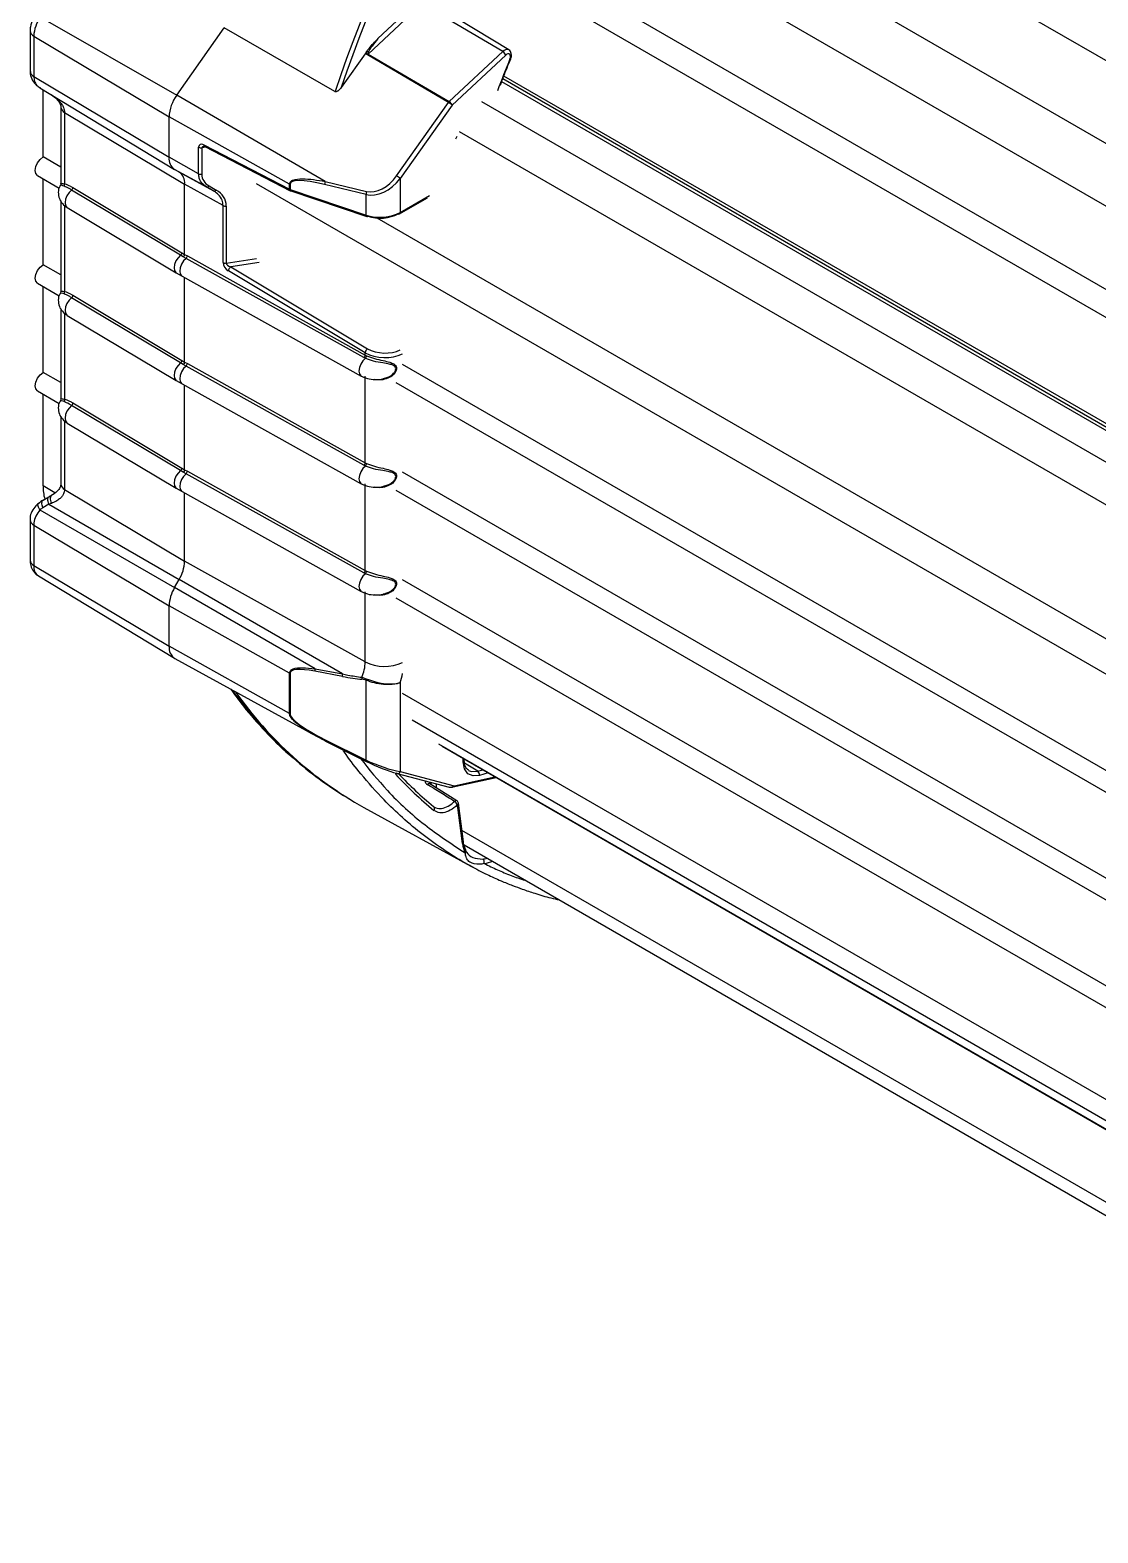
# Model space of a CAD drawing. Extents: x 6 to 134, y 3 to 97.
# Drawn here: x 86.39 to 91.24, y 7.82 to 14.66 of the extents above; entities that cross this region are included whole.
import ezdxf

# ---------------------------------------------------------------- set-up
doc = ezdxf.new("R2010")
doc.units = 0
doc.header["$MEASUREMENT"] = 0
doc.layers.add('OBJECT', color=7, linetype='CONTINUOUS')

msp = doc.modelspace()

# ---------------------------------------------------------------- linework, layer by layer
at = {"layer": 'OBJECT'}
for p, q in [((94.0718, 12.9106), (88.6958, 16.0141)), ((93.7932, 12.6949), (88.4799, 15.7622)), ((93.7095, 12.4575), (88.3558, 15.5481)), ((93.9875, 11.9185), (88.244, 15.2342)), ((94.2302, 11.65), (88.2164, 15.1217)), ((88.5371, 14.5628), (88.0398, 14.8565)), ((88.5644, 14.5705), (88.0503, 14.8821)), ((86.4334, 14.7199), (87.0535, 14.3647)), ((88.0913, 14.7073), (87.9243, 14.5514)), ((87.969, 14.6217), (88.0778, 14.7232)), ((86.3861, 14.6573), (86.3861, 14.474)), ((86.4029, 14.6333), (87.0185, 14.2653)), ((86.4029, 14.6333), (86.4029, 14.4499)), ((87.0535, 14.3647), (87.2693, 14.6703)), ((87.7734, 14.3806), (87.2693, 14.6703)), ((87.9176, 14.5638), (87.8017, 14.3995)), ((88.2932, 14.3351), (88.5371, 14.5628)), ((87.9212, 14.5478), (87.9243, 14.5514)), ((88.29, 14.3315), (87.9212, 14.5478)), ((87.9243, 14.5514), (88.2932, 14.3351)), ((88.5507, 14.5469), (88.3067, 14.3192)), ((86.4029, 14.4499), (87.0185, 14.0819)), ((94.0478, 11.2415), (88.5319, 14.4258)), ((94.0717, 11.2432), (88.5368, 14.4384)), ((94.0972, 11.2442), (88.5418, 14.4513)), ((86.4309, 14.3983), (87.0434, 14.027)), ((86.4453, 14.0835), (86.4453, 14.3895)), ((87.7285, 13.9721), (87.0535, 14.3647)), ((86.5263, 14.3104), (86.5263, 13.9613)), ((88.054, 13.9972), (88.29, 14.3315)), ((88.3067, 14.3192), (88.0706, 13.9849)), ((93.9472, 11.1561), (88.441, 14.3348)), ((86.5431, 14.2864), (87.0892, 13.9599)), ((86.5431, 14.2864), (86.5431, 13.9616)), ((87.5666, 13.9597), (87.0185, 14.2653)), ((87.0185, 14.0819), (87.0185, 14.2653)), ((88.3229, 14.1652), (88.3298, 14.1782)), ((93.8455, 11.0199), (88.3393, 14.1985)), ((86.5263, 14.0367), (86.4453, 14.0835)), ((87.153, 14.0069), (87.153, 14.1274)), ((87.1863, 14.1287), (87.1676, 14.1253)), ((87.1676, 14.1253), (87.1676, 14.0048)), ((87.1772, 14.1387), (87.5666, 13.937)), ((87.1807, 14.1316), (87.5701, 13.9299)), ((87.153, 14.0069), (87.0185, 14.0819)), ((87.1891, 13.947), (87.0434, 14.027)), ((87.0644, 14.0149), (87.0434, 14.027)), ((86.4203, 13.9993), (86.5192, 13.9422)), ((86.4453, 13.5935), (86.4453, 13.9849)), ((87.222, 13.9283), (87.0644, 14.0149)), ((87.264, 13.8625), (87.0892, 13.9599)), ((87.0892, 13.6405), (87.0892, 13.9599)), ((87.222, 13.9283), (87.1891, 13.947)), ((87.2006, 13.9517), (87.2334, 13.9331)), ((93.5608, 10.4143), (87.4164, 13.9614)), ((87.5666, 13.937), (87.5666, 13.9597)), ((87.5689, 13.9587), (87.5689, 13.936)), ((87.9146, 13.913), (87.7264, 13.9586)), ((87.7285, 13.9721), (87.9166, 13.9264)), ((88.0706, 13.9849), (88.0706, 13.8311)), ((86.5263, 13.8828), (86.5263, 13.4714)), ((87.0711, 13.6364), (86.5753, 13.9328)), ((86.5813, 13.9442), (87.0771, 13.6478)), ((87.5689, 13.936), (87.9146, 13.819)), ((87.5722, 13.929), (87.9179, 13.812)), ((87.9146, 13.819), (87.9146, 13.913)), ((88.0675, 13.8242), (88.1949, 13.8978)), ((88.0706, 13.8311), (88.2036, 13.9078)), ((86.5431, 13.8633), (86.5431, 13.4716)), ((86.5557, 13.8529), (87.0515, 13.5566)), ((87.264, 13.6032), (87.264, 13.8625)), ((87.2786, 13.8604), (87.2786, 13.6011)), ((93.617, 10.5429), (87.965, 13.8057)), ((87.0834, 13.6291), (87.0711, 13.6364)), ((87.0771, 13.6478), (87.0892, 13.6405)), ((87.096, 13.622), (87.0834, 13.6291)), ((87.0892, 13.6405), (87.1018, 13.6335)), ((87.9052, 13.1709), (87.096, 13.622)), ((87.1018, 13.6335), (87.911, 13.1824)), ((87.2786, 13.6011), (87.4164, 13.622)), ((86.5263, 13.5468), (86.4453, 13.5935)), ((87.0515, 13.5566), (87.0774, 13.5416)), ((87.0774, 13.5416), (87.893, 13.0869)), ((87.911, 13.1932), (87.2882, 13.565)), ((87.4281, 13.6028), (87.299, 13.5833)), ((87.299, 13.5833), (87.9218, 13.2114)), ((86.4203, 13.5094), (86.5192, 13.4523)), ((86.4453, 13.1036), (86.4453, 13.495)), ((87.0892, 13.1506), (87.0892, 13.535)), ((87.0711, 13.1465), (86.5753, 13.4428)), ((86.5813, 13.4542), (87.0771, 13.1579)), ((86.5263, 13.3929), (86.5263, 12.9814)), ((86.5431, 13.3734), (86.5431, 12.9817)), ((86.5557, 13.363), (87.0515, 13.0666)), ((87.0834, 13.1391), (87.0711, 13.1465)), ((87.0771, 13.1579), (87.0892, 13.1506)), ((87.096, 13.1321), (87.0834, 13.1391)), ((87.0892, 13.1506), (87.1018, 13.1436)), ((87.9052, 12.681), (87.096, 13.1321)), ((87.1018, 13.1436), (87.911, 12.6925)), ((87.9117, 13.1675), (87.9052, 13.1709)), ((87.911, 13.1824), (87.911, 13.1932)), ((87.911, 13.1824), (87.9171, 13.1793)), ((93.4988, 10.0115), (88.0807, 13.1394)), ((86.5263, 13.0569), (86.4453, 13.1036)), ((87.0515, 13.0666), (87.0774, 13.0516)), ((87.911, 12.6925), (87.911, 13.0858)), ((88.0505, 13.0582), (93.4972, 9.9139)), ((86.4203, 13.0195), (86.5192, 12.9624)), ((86.4453, 12.5867), (86.4453, 13.005)), ((87.0774, 13.0516), (87.893, 12.597)), ((87.0892, 12.6607), (87.0892, 13.0451)), ((87.0711, 12.6565), (86.5753, 12.9529)), ((86.5813, 12.9643), (87.0771, 12.6679)), ((86.5263, 12.903), (86.5263, 12.5952)), ((86.5431, 12.8834), (86.5431, 12.5712)), ((86.5557, 12.8731), (87.0515, 12.5767)), ((87.0834, 12.6492), (87.0711, 12.6565)), ((87.0771, 12.6679), (87.0892, 12.6607)), ((87.096, 12.6422), (87.0834, 12.6492)), ((87.0892, 12.6607), (87.1018, 12.6537)), ((87.1018, 12.6537), (87.911, 12.2026)), ((87.9117, 12.6776), (87.9052, 12.681)), ((87.911, 12.6925), (87.9171, 12.6894)), ((93.4905, 9.5264), (88.0807, 12.6494)), ((86.4993, 12.5556), (86.4453, 12.5867)), ((87.9052, 12.1911), (87.096, 12.6422)), ((87.911, 12.2026), (87.911, 12.5959)), ((86.4452, 12.5222), (86.472, 12.5377)), ((86.5431, 12.5712), (87.0892, 12.2447)), ((87.0515, 12.5767), (87.0774, 12.5617)), ((87.0774, 12.5617), (87.893, 12.107)), ((87.0892, 12.2447), (87.0892, 12.5551)), ((88.0505, 12.5683), (93.4889, 9.4288)), ((86.4309, 12.4783), (87.0434, 12.1247)), ((86.4713, 12.5034), (86.4444, 12.4879)), ((86.4833, 12.5078), (86.4713, 12.5034)), ((86.4713, 12.5034), (87.0644, 12.1611)), ((86.3861, 12.4331), (86.3861, 12.2498)), ((86.4029, 12.409), (87.0185, 12.041)), ((86.4029, 12.409), (86.4029, 12.2257)), ((87.911, 11.7866), (87.0892, 12.2447)), ((86.4029, 12.2257), (87.0185, 11.8577)), ((86.4239, 12.1782), (87.0426, 11.8032)), ((87.9117, 12.1876), (87.9052, 12.1911)), ((87.911, 12.2026), (87.9171, 12.1994)), ((87.0434, 12.1247), (87.0644, 12.1611)), ((87.6827, 11.7556), (87.0434, 12.1247)), ((87.8078, 11.7319), (87.0644, 12.1611)), ((87.911, 11.7866), (87.911, 12.106)), ((93.4799, 9.0426), (88.0807, 12.1595)), ((87.5666, 11.7355), (87.0185, 12.041)), ((87.0185, 11.8577), (87.0185, 12.041)), ((88.0505, 12.0784), (93.4812, 8.9433)), ((87.5666, 11.5522), (87.0185, 11.8577)), ((87.0441, 11.8023), (87.6888, 11.4483)), ((87.5666, 11.5522), (87.5666, 11.7355)), ((87.5689, 11.7345), (87.5689, 11.5511)), ((87.807, 11.7204), (87.6819, 11.7441)), ((87.6827, 11.7556), (87.8078, 11.7319)), ((87.8955, 11.7164), (87.916, 11.7102)), ((87.9146, 11.7033), (87.8962, 11.7078)), ((87.9146, 11.3399), (87.9146, 11.7033)), ((88.0706, 11.6921), (88.0706, 11.2873)), ((93.4867, 8.5218), (88.0808, 11.6426)), ((93.5924, 8.3647), (88.1249, 11.521)), ((87.7264, 11.4341), (87.9146, 11.3399)), ((87.7278, 11.428), (87.916, 11.3338)), ((93.6585, 8.2886), (88.2463, 11.413)), ((88.2603, 11.4029), (93.6621, 8.2845)), ((88.0706, 11.2873), (88.3154, 11.2233)), ((88.4227, 11.2894), (88.363, 11.3253)), ((88.4227, 11.2894), (88.4455, 11.296)), ((88.4704, 11.2816), (88.4306, 11.27)), ((88.0562, 11.2789), (88.2929, 11.217)), ((88.3278, 11.1549), (88.2046, 11.2315)), ((88.2076, 11.2393), (88.209, 11.2288)), ((88.2353, 11.2124), (88.2353, 11.2321)), ((88.3105, 11.2176), (88.5063, 11.2609)), ((88.3154, 11.2233), (88.5005, 11.2642)), ((87.8282, 11.1692), (87.8433, 11.1601)), ((88.3577, 10.9678), (88.3346, 11.1443)), ((87.9052, 11.1243), (88.3907, 10.8577)), ((88.3535, 10.9597), (88.3304, 11.1362)), ((93.817, 7.8638), (88.351, 11.0193)), ((88.3606, 10.9542), (93.7825, 7.8242)), ((88.42, 10.8426), (88.3908, 10.858))]:
    msp.add_line(p, q, dxfattribs=at)
at = {"layer": 'OBJECT', "flags": 128}
for points in [[(88.5695, 14.5298), (88.5714, 14.5362), (88.5718, 14.5421), (88.5708, 14.5471), (88.5684, 14.5507), (88.5648, 14.5525), (88.5604, 14.5525), (88.5555, 14.5505), (88.5507, 14.5469)], [(88.5695, 14.5298), (88.571, 14.5297), (88.5721, 14.5298), (88.5727, 14.5302), (88.5728, 14.5303)], [(86.4203, 13.9993), (86.4203, 13.9993), (86.4126, 14.0081), (86.41, 14.0222), (86.4126, 14.0394), (86.4203, 14.0571), (86.4318, 14.0725), (86.4453, 14.0835)], [(86.5753, 13.9328), (86.5635, 13.9214), (86.5539, 13.9069), (86.5476, 13.8911), (86.5454, 13.8758), (86.5476, 13.863), (86.5539, 13.8542), (86.5557, 13.8529)], [(87.0711, 13.6364), (87.0593, 13.625), (87.0496, 13.6105), (87.0433, 13.5947), (87.0411, 13.5794), (87.0433, 13.5666), (87.0496, 13.5578), (87.0515, 13.5566)], [(87.096, 13.622), (87.0846, 13.6104), (87.0753, 13.5957), (87.0692, 13.5798), (87.0671, 13.5645), (87.0692, 13.5517), (87.0753, 13.543), (87.0774, 13.5416)], [(86.4203, 13.5094), (86.4203, 13.5094), (86.4126, 13.5182), (86.41, 13.5323), (86.4126, 13.5495), (86.4203, 13.5671), (86.4318, 13.5826), (86.4453, 13.5935)], [(86.5753, 13.4428), (86.5635, 13.4315), (86.5539, 13.417), (86.5476, 13.4011), (86.5454, 13.3859), (86.5476, 13.3731), (86.5539, 13.3643), (86.5557, 13.363)], [(87.0711, 13.1465), (87.0593, 13.1351), (87.0496, 13.1206), (87.0433, 13.1048), (87.0411, 13.0895), (87.0433, 13.0767), (87.0496, 13.0679), (87.0515, 13.0666)], [(87.096, 13.1321), (87.0846, 13.1205), (87.0753, 13.1058), (87.0692, 13.0898), (87.0671, 13.0745), (87.0692, 13.0618), (87.0753, 13.0531), (87.0774, 13.0516)], [(87.9117, 13.1675), (87.9003, 13.1559), (87.8909, 13.1412), (87.8848, 13.1252), (87.8826, 13.1098), (87.8848, 13.097), (87.8909, 13.0883), (87.893, 13.0869)], [(86.4203, 13.0195), (86.4203, 13.0195), (86.4126, 13.0283), (86.41, 13.0424), (86.4126, 13.0595), (86.4203, 13.0772), (86.4318, 13.0927), (86.4453, 13.1036)], [(86.5753, 12.9529), (86.5635, 12.9415), (86.5539, 12.927), (86.5476, 12.9112), (86.5454, 12.896), (86.5476, 12.8831), (86.5539, 12.8743), (86.5557, 12.8731)], [(87.0711, 12.6565), (87.0593, 12.6452), (87.0496, 12.6307), (87.0433, 12.6148), (87.0411, 12.5996), (87.0433, 12.5868), (87.0496, 12.578), (87.0515, 12.5767)], [(87.9117, 12.6776), (87.9003, 12.666), (87.8909, 12.6512), (87.8848, 12.6352), (87.8826, 12.6199), (87.8848, 12.6071), (87.8909, 12.5984), (87.893, 12.597)], [(87.096, 12.6422), (87.0846, 12.6306), (87.0753, 12.6159), (87.0692, 12.5999), (87.0671, 12.5846), (87.0692, 12.5718), (87.0753, 12.5632), (87.0774, 12.5617)], [(86.4444, 12.4879), (86.4426, 12.4942), (86.4412, 12.5001), (86.4404, 12.5055), (86.4402, 12.5103), (86.4406, 12.5144), (86.4416, 12.5178), (86.4431, 12.5204), (86.4452, 12.5222)], [(86.4713, 12.5034), (86.4694, 12.5097), (86.4681, 12.5156), (86.4673, 12.521), (86.4671, 12.5258), (86.4675, 12.5299), (86.4685, 12.5333), (86.47, 12.5359), (86.472, 12.5377)], [(86.4833, 12.5078), (86.4814, 12.5146), (86.4801, 12.521), (86.4795, 12.5269), (86.4796, 12.5322), (86.4803, 12.5368), (86.4816, 12.5407), (86.4836, 12.5437), (86.4861, 12.5458)], [(86.4309, 12.4783), (86.4274, 12.4844), (86.4246, 12.49), (86.4226, 12.4949), (86.4215, 12.4992), (86.4212, 12.5026), (86.4218, 12.5051), (86.4233, 12.5066), (86.4255, 12.5072)], [(87.9117, 12.1876), (87.9003, 12.176), (87.8909, 12.1613), (87.8848, 12.1453), (87.8826, 12.13), (87.8848, 12.1171), (87.8909, 12.1085), (87.893, 12.107)], [(87.7264, 11.4341), (87.7263, 11.4328), (87.7262, 11.4316), (87.7263, 11.4305), (87.7265, 11.4296), (87.7269, 11.4289), (87.7273, 11.4283), (87.7278, 11.428)], [(87.9146, 11.3399), (87.9144, 11.3386), (87.9144, 11.3374), (87.9145, 11.3363), (87.9147, 11.3354), (87.915, 11.3347), (87.9155, 11.3341), (87.916, 11.3338)], [(87.916, 11.3338), (87.916, 11.3338), (87.9166, 11.3336)], [(88.4306, 11.27), (88.4018, 11.2676), (88.3785, 11.278), (88.3629, 11.3003), (88.3566, 11.332), (88.357, 11.3471)], [(88.3815, 11.2928), (88.3942, 11.2878), (88.4227, 11.2894)], [(88.0494, 11.2755), (88.0509, 11.2779), (88.0519, 11.2804)], [(88.0562, 11.2789), (88.0562, 11.2789), (88.054, 11.2798)], [(88.2048, 11.2317), (88.2043, 11.232), (88.2025, 11.2326), (88.2003, 11.2325), (88.198, 11.2318), (88.1957, 11.2305), (88.1933, 11.2286)], [(88.3278, 11.155), (88.3275, 11.1551), (88.3258, 11.1557), (88.3237, 11.1557), (88.3214, 11.155), (88.3191, 11.1537), (88.3168, 11.1519)]]:
    msp.add_lwpolyline(points, dxfattribs=at)
at = {"layer": 'OBJECT'}
for centre, radius, start, end in [((93.756, 12.3812), 6.3078, 138.28016, 161.51984), ((93.7556, 12.3811), 6.2867, 138.29162, 161.27337), ((86.5601, 14.6267), 0.1573, 143.65067, 177.59964), ((86.4157, 14.6601), 0.0297, 185.3066, 244.61675), ((88.5559, 14.5486), 0.0235, 68.76872, 142.85824), ((88.52, 14.5345), 0.0331, 21.96991, 58.82683), ((94.2523, 12.2349), 6.1287, 158.00999, 159.4754), ((86.4157, 14.4768), 0.0297, 185.36197, 244.61206), ((87.1989, 14.2577), 0.1806, 143.65067, 177.59964), ((86.5558, 14.3132), 0.0297, 185.15212, 244.62982), ((88.3096, 14.3178), 0.0239, 133.39478, 144.81621), ((88.2432, 14.2508), 0.0934, 47.12695, 59.8681), ((88.276, 14.3068), 0.0331, 21.96991, 58.82683), ((87.1635, 14.1482), 0.0232, 243.35559, 280.26329), ((87.1849, 14.1381), 0.00771, 175.5187, 237.30951), ((87.0786, 14.076), 0.0604, 174.37962, 234.30196), ((86.5306, 13.9586), 0.0129, 322.0345, 13.26479), ((87.0292, 13.9658), 0.0604, 354.37962, 54.30196), ((87.1635, 14.0277), 0.0232, 243.35559, 280.26329), ((87.1916, 13.9571), 0.0105, 256.28459, 328.96596), ((87.5746, 13.9743), 0.0166, 241.05821, 249.79193), ((87.7532, 13.9614), 0.027, 156.61109, 185.92705), ((88.0071, 13.9164), 0.0934, 47.12695, 59.8681), ((86.566, 13.945), 0.0154, 307.49958, 356.99772), ((87.2245, 13.9385), 0.0105, 256.28459, 328.96596), ((87.5746, 13.9516), 0.0166, 241.05821, 249.79193), ((87.5743, 13.9364), 0.00771, 175.5187, 237.30951), ((87.5758, 13.935), 0.00702, 172.38698, 238.6936), ((87.577, 13.9432), 0.015, 242.62276, 251.30072), ((87.9414, 13.9157), 0.027, 156.61109, 185.92705), ((87.2744, 13.8832), 0.0232, 243.35559, 280.26329), ((87.9215, 13.818), 0.00702, 172.38698, 238.6936), ((87.919, 13.8172), 0.00533, 257.87262, 319.54358), ((88.0644, 13.8308), 0.00731, 236.42932, 294.96523), ((88.0632, 13.8303), 0.00742, 305.1375, 6.17468), ((87.0618, 13.6486), 0.0154, 307.49958, 356.99772), ((87.0859, 13.6343), 0.0159, 309.40935, 357.1985), ((87.2744, 13.624), 0.0232, 243.35559, 280.26329), ((87.3123, 13.5631), 0.0242, 123.40665, 175.42357), ((86.5306, 13.4687), 0.0129, 322.0345, 13.26479), ((86.566, 13.455), 0.0154, 307.49958, 356.99772), ((87.9351, 13.1912), 0.0242, 123.40665, 175.42357), ((87.0618, 13.1587), 0.0154, 307.49958, 356.99772), ((87.0859, 13.1444), 0.0159, 309.40935, 357.1985), ((87.8951, 13.1832), 0.0159, 309.40935, 357.1985), ((87.9002, 13.1798), 0.0169, 313.09495, 358.22134), ((86.5306, 12.9788), 0.0129, 322.0345, 13.26479), ((86.566, 12.9651), 0.0154, 307.49958, 356.99772), ((87.0618, 12.6687), 0.0154, 307.49958, 356.99772), ((87.0859, 12.6545), 0.0159, 309.40935, 357.1985), ((87.8951, 12.6933), 0.0159, 309.40935, 357.1985), ((87.9002, 12.6899), 0.0169, 313.09495, 358.22134), ((86.662, 12.5841), 0.2167, 179.30377, 195.36127), ((86.5559, 12.598), 0.0297, 185.36197, 244.61206), ((86.4157, 12.4359), 0.0297, 185.56231, 244.59506), ((86.4157, 12.2525), 0.0297, 185.36197, 244.61206), ((86.9162, 12.2506), 0.1731, 328.85627, 358.0435), ((86.4538, 12.2198), 0.0512, 173.40556, 234.33803), ((87.8951, 12.2034), 0.0159, 309.40935, 357.1985), ((87.9002, 12.2), 0.0169, 313.09495, 358.22134), ((87.1916, 12.0351), 0.1731, 148.85627, 178.0435), ((87.0796, 11.8523), 0.0613, 174.96967, 234.66878), ((87.7253, 11.7906), 0.1858, 336.43709, 358.75211), ((87.998, 11.9601), 0.1941, 243.35805, 295.21356), ((87.5746, 11.7501), 0.0166, 241.05821, 249.79193), ((87.7072, 11.7481), 0.0256, 162.95303, 189.03919), ((87.8322, 11.7244), 0.0256, 162.95303, 189.03919), ((87.9188, 11.7138), 0.0235, 173.73582, 194.87142), ((87.9422, 11.7011), 0.0277, 160.83663, 175.56603), ((87.7184, 11.8019), 0.3689, 342.69529, 349.24696), ((88.8126, 12.7319), 1.8497, 215.47603, 228.35467), ((88.7663, 12.6694), 1.7689, 215.16409, 240.8658), ((87.5746, 11.5667), 0.0166, 241.05821, 249.79193), ((88.7056, 12.6157), 1.6918, 228.44569, 238.75895), ((88.0585, 11.2916), 0.0128, 259.72759, 340.70114), ((88.4115, 11.2736), 0.0194, 349.42355, 54.80749), ((89.3175, 12.4417), 1.7228, 222.60553, 230.59022), ((89.3095, 12.4534), 1.7139, 223.33906, 230.59462), ((88.3086, 11.2242), 0.00691, 286.21822, 352.09716), ((88.2992, 11.1231), 0.0338, 22.89567, 58.67449), ((88.3198, 11.1423), 0.015, 7.45775, 57.74223), ((88.3259, 11.1437), 0.00877, 300.75689, 3.51331), ((88.349, 10.9672), 0.00877, 300.75689, 3.51331), ((88.49, 10.976), 0.1375, 186.78823, 204.89197), ((88.4334, 11.0079), 0.1192, 275.81867, 285.92693), ((88.4368, 11.0081), 0.1393, 276.23185, 293.1283)]:
    msp.add_arc(centre, radius, start, end, dxfattribs=at)
for centre, major_axis, ratio, start_param, end_param in [((87.9746, 14.6227), (0.054, 0.0746), 0.268002, 2.651163, 2.665114), ((87.9807, 14.6165), (0.0567, 0.065), 0.141363, 1.61543, 2.666473), ((87.178, 14.1138), (-0.0201, 0.0255), 0.579269, 5.37821, 6.918478), ((87.1884, 14.12), (0.0204, -0.0075), 0.544374, 2.394348, 3.327924), ((87.2783, 14.0232), (0.1076, 0.0373), 0.70263, 2.90291, 3.695174), ((87.9058, 13.8335), (0.3361, -0.1297), 0.179334, 2.201376, 3.210669), ((87.9822, 14.0378), (0.1006, 0.1071), 0.69309, 3.504724, 4.862067), ((87.9762, 14.044), (0.0844, 0.1056), 0.668614, 3.44364, 4.800982), ((87.127, 13.8353), (0.1473, 0.051), 0.70263, 6.044503, 6.836767), ((87.9822, 13.879), (0.125, 0.0032), 0.559288, 4.126002, 5.483345), ((87.9826, 13.8665), (0.11, 0.0032), 0.556797, 4.124171, 5.481513), ((87.2889, 13.5891), (-0.0201, 0.0259), 0.568566, 0.631322, 2.171589), ((87.2994, 13.5953), (0.0203, -0.0084), 0.522599, 3.365455, 4.905722), ((87.9982, 13.2571), (0.11, -0.0034), 0.597073, 3.963156, 5.447585), ((87.9978, 13.2451), (0.125, -0.0034), 0.594741, 3.960775, 5.453485), ((86.4744, 12.4005), (0.0156, 0.1317), 0.703403, 0.484039, 0.714608), ((86.4697, 12.5363), (0.1925, 0.1111), 0.00007, 4.724692, 4.798159), ((86.4437, 12.4182), (0.0417, 0.0739), 0.57008, 0.767154, 0.997724), ((87.9058, 11.6093), (0.3361, -0.1297), 0.179334, 2.366578, 3.210669), ((87.4236, 11.9513), (0.5756, -0.222), 0.179334, 5.508171, 5.741203), ((87.9058, 11.4259), (0.3361, -0.1297), 0.179334, 3.210669, 4.219961), ((87.9822, 11.3364), (0.1247, -0.0463), 0.174048, 4.204913, 5.562256), ((87.9762, 11.3228), (0.1099, -0.0455), 0.124356, 4.191948, 5.54929), ((88.3049, 11.2293), (0.0173, 0.0085), 0.556216, 3.513883, 5.067226)]:
    msp.add_ellipse(centre, major_axis=major_axis, ratio=ratio, start_param=start_param, end_param=end_param, dxfattribs=at)
for points, knots in [([(86.4101, 14.7289), (86.4063, 14.7229), (86.3958, 14.7064), (86.3874, 14.6814), (86.3864, 14.6634), (86.3861, 14.6573)], [0, 0, 0, 0, 0.272917, 0.756692, 1, 1, 1, 1]), ([(87.9212, 14.5478), (87.9206, 14.5482), (87.9195, 14.5491), (87.918, 14.5514), (87.9168, 14.5561), (87.9172, 14.5604), (87.9175, 14.5631)], [0, 0, 0, 0, 0.1346062, 0.2688736, 0.5292084, 1, 1, 1, 1]), ([(87.9176, 14.5638), (87.9212, 14.5684), (87.9373, 14.589), (87.9552, 14.607), (87.9689, 14.6215), (87.969, 14.6217)], [0, 0, 0, 0, 0.222283, 0.991879, 1, 1, 1, 1]), ([(87.9261, 14.5625), (87.9254, 14.5609), (87.9242, 14.5583), (87.9233, 14.555), (87.9233, 14.553), (87.9237, 14.5519), (87.9241, 14.5516), (87.9243, 14.5514)], [0, 0, 0, 0, 0.398773, 0.696312, 0.853665, 0.92997, 1, 1, 1, 1]), ([(88.5728, 14.5303), (88.574, 14.5339), (88.5766, 14.5419), (88.5764, 14.5535), (88.5723, 14.5633), (88.5677, 14.5691), (88.5645, 14.5703), (88.5642, 14.5704)], [0, 0, 0, 0, 0.238549, 0.527548, 0.763754, 0.977793, 1, 1, 1, 1]), ([(88.5257, 14.4095), (88.5357, 14.4358), (88.551, 14.4761), (88.5672, 14.5163), (88.5728, 14.5303)], [0, 0, 0, 0, 0.652809, 1, 1, 1, 1]), ([(86.3874, 14.4739), (86.3871, 14.4697), (86.386, 14.4549), (86.3962, 14.4315), (86.4123, 14.4101), (86.4262, 14.4021), (86.4317, 14.399)], [0, 0, 0, 0, 0.136614, 0.47987, 0.79527, 1, 1, 1, 1]), ([(86.4029, 14.4499), (86.4036, 14.4427), (86.405, 14.4279), (86.415, 14.4099), (86.4256, 14.4021), (86.4309, 14.3983)], [0, 0, 0, 0, 0.332128, 0.67245, 1, 1, 1, 1]), ([(86.4823, 14.3671), (86.4848, 14.3654), (86.4964, 14.3579), (86.5126, 14.3426), (86.5251, 14.3232), (86.5257, 14.3144), (86.526, 14.3104)], [0, 0, 0, 0, 0.093668, 0.419508, 0.735531, 1, 1, 1, 1]), ([(86.4894, 14.3623), (86.4939, 14.3591), (86.5051, 14.3512), (86.5192, 14.3379), (86.5312, 14.3228), (86.5407, 14.306), (86.5422, 14.2936), (86.5431, 14.2864)], [0, 0, 0, 0, 0.1590548, 0.3969168, 0.5717338, 0.7524195, 1, 1, 1, 1]), ([(87.8017, 14.3995), (87.7975, 14.3943), (87.7922, 14.3876), (87.7838, 14.382), (87.7797, 14.3802), (87.7762, 14.3797), (87.7744, 14.3801), (87.7735, 14.3805), (87.7734, 14.3806)], [0, 0, 0, 0, 0.539128, 0.681536, 0.824736, 0.906909, 0.989846, 1, 1, 1, 1]), ([(87.1764, 14.1331), (87.1764, 14.1331), (87.1759, 14.1329), (87.1778, 14.133), (87.1799, 14.132), (87.1807, 14.1316)], [0, 0, 0, 0, 0.136507, 0.668942, 1, 1, 1, 1]), ([(86.5256, 13.9563), (86.5239, 13.9541), (86.517, 13.9444), (86.5129, 13.9219), (86.5175, 13.8941), (86.5326, 13.8694), (86.5477, 13.8586), (86.5557, 13.8529)], [0, 0, 0, 0, 0.069036, 0.297727, 0.540064, 0.75985, 1, 1, 1, 1]), ([(86.5407, 13.9507), (86.5365, 13.952), (86.5283, 13.9545), (86.5245, 13.9573), (86.5252, 13.9565), (86.5255, 13.9562)], [0, 0, 0, 0, 0.398044, 0.772002, 1, 1, 1, 1]), ([(86.5267, 13.9613), (86.5266, 13.9619), (86.5263, 13.9638), (86.5303, 13.9631), (86.5388, 13.9621), (86.5431, 13.9616)], [0, 0, 0, 0, 0.1744826, 0.5793806, 1, 1, 1, 1]), ([(86.5753, 13.9328), (86.5715, 13.9351), (86.5595, 13.9425), (86.5483, 13.9474), (86.5407, 13.9507)], [0, 0, 0, 0, 0.318604, 1, 1, 1, 1]), ([(86.5431, 13.9616), (86.5518, 13.9586), (86.5645, 13.9542), (86.5773, 13.9465), (86.5813, 13.9442)], [0, 0, 0, 0, 0.690397, 1, 1, 1, 1]), ([(87.1891, 13.947), (87.1825, 13.9515), (87.1677, 13.9618), (87.1552, 13.9831), (87.1537, 14), (87.153, 14.0069)], [0, 0, 0, 0, 0.324417, 0.721533, 1, 1, 1, 1]), ([(87.5666, 13.9597), (87.5668, 13.9617), (87.5673, 13.9666), (87.5727, 13.9736), (87.5905, 13.983), (87.6431, 13.9866), (87.6935, 13.9781), (87.7285, 13.9721)], [0, 0, 0, 0, 0.035203, 0.085099, 0.17035, 0.423259, 1, 1, 1, 1]), ([(87.264, 13.8625), (87.2631, 13.8706), (87.2612, 13.8889), (87.246, 13.9121), (87.2296, 13.9232), (87.222, 13.9283)], [0, 0, 0, 0, 0.301733, 0.677548, 1, 1, 1, 1]), ([(87.0892, 13.6405), (87.0892, 13.6396), (87.089, 13.6376), (87.0878, 13.6345), (87.086, 13.6316), (87.0844, 13.6299), (87.0835, 13.6292), (87.0834, 13.6291)], [0, 0, 0, 0, 0.240731, 0.481462, 0.722215, 0.952199, 1, 1, 1, 1]), ([(86.5267, 13.4714), (86.5266, 13.472), (86.5263, 13.4739), (86.5303, 13.4732), (86.5388, 13.4722), (86.5431, 13.4716)], [0, 0, 0, 0, 0.174483, 0.579381, 1, 1, 1, 1]), ([(86.5431, 13.4716), (86.5518, 13.4686), (86.5645, 13.4643), (86.5773, 13.4566), (86.5813, 13.4542)], [0, 0, 0, 0, 0.690397, 1, 1, 1, 1]), ([(86.5256, 13.4664), (86.5239, 13.4641), (86.517, 13.4545), (86.5129, 13.432), (86.5175, 13.4041), (86.5326, 13.3795), (86.5477, 13.3687), (86.5557, 13.363)], [0, 0, 0, 0, 0.069036, 0.297727, 0.540064, 0.75985, 1, 1, 1, 1]), ([(86.5407, 13.4608), (86.5365, 13.4621), (86.5283, 13.4646), (86.5245, 13.4674), (86.5252, 13.4666), (86.5255, 13.4663)], [0, 0, 0, 0, 0.398044, 0.772002, 1, 1, 1, 1]), ([(86.5753, 13.4428), (86.5715, 13.4452), (86.5595, 13.4526), (86.5483, 13.4574), (86.5407, 13.4608)], [0, 0, 0, 0, 0.3186042, 1, 1, 1, 1]), ([(87.0892, 13.1506), (87.0892, 13.1496), (87.089, 13.1477), (87.0878, 13.1446), (87.086, 13.1417), (87.0844, 13.14), (87.0835, 13.1393), (87.0834, 13.1391)], [0, 0, 0, 0, 0.240731, 0.481462, 0.722215, 0.952199, 1, 1, 1, 1]), ([(87.9925, 13.0756), (87.9938, 13.0756), (88.005, 13.0764), (88.0221, 13.0843), (88.0389, 13.0969), (88.0469, 13.1079), (88.0498, 13.1163), (88.0498, 13.1212), (88.0486, 13.126), (88.0454, 13.1311), (88.036, 13.1371), (88.0178, 13.1423), (87.9874, 13.1471), (87.9476, 13.1533), (87.9238, 13.1627), (87.9117, 13.1675)], [0, 0, 0, 0, 0.015699, 0.138934, 0.221118, 0.272147, 0.306185, 0.337637, 0.34532, 0.384526, 0.437944, 0.52231, 0.651211, 0.822825, 1, 1, 1, 1]), ([(87.9171, 13.1793), (87.9285, 13.1747), (87.9514, 13.1656), (87.9901, 13.1578), (88.0207, 13.1508), (88.0394, 13.1433), (88.049, 13.1355), (88.0534, 13.1272), (88.0538, 13.1182), (88.0506, 13.1079), (88.0425, 13.0954), (88.0252, 13.0809), (87.9987, 13.0706), (87.973, 13.0677), (87.9594, 13.0708), (87.9554, 13.0717)], [0, 0, 0, 0, 0.139401, 0.278766, 0.388044, 0.462745, 0.512283, 0.550228, 0.588866, 0.622122, 0.670076, 0.743552, 0.848781, 0.955689, 1, 1, 1, 1]), ([(87.893, 13.0869), (87.8993, 13.0838), (87.9159, 13.0758), (87.9471, 13.0701), (87.9824, 13.0707), (88.0026, 13.0782), (88.0116, 13.0815)], [0, 0, 0, 0, 0.176907, 0.466435, 0.761795, 1, 1, 1, 1]), ([(86.5256, 12.9765), (86.5239, 12.9742), (86.517, 12.9645), (86.5129, 12.9421), (86.5175, 12.9142), (86.5326, 12.8896), (86.5477, 12.8787), (86.5557, 12.8731)], [0, 0, 0, 0, 0.069036, 0.297727, 0.540064, 0.75985, 1, 1, 1, 1]), ([(86.5407, 12.9709), (86.5365, 12.9721), (86.5283, 12.9747), (86.5245, 12.9775), (86.5252, 12.9767), (86.5255, 12.9763)], [0, 0, 0, 0, 0.398044, 0.772002, 1, 1, 1, 1]), ([(86.5267, 12.9814), (86.5266, 12.982), (86.5263, 12.984), (86.5303, 12.9833), (86.5388, 12.9823), (86.5431, 12.9817)], [0, 0, 0, 0, 0.174483, 0.579381, 1, 1, 1, 1]), ([(86.5753, 12.9529), (86.5715, 12.9553), (86.5595, 12.9626), (86.5483, 12.9675), (86.5407, 12.9709)], [0, 0, 0, 0, 0.318604, 1, 1, 1, 1]), ([(86.5431, 12.9817), (86.5474, 12.9805), (86.556, 12.9782), (86.5689, 12.9716), (86.5774, 12.9666), (86.5813, 12.9643)], [0, 0, 0, 0, 0.341459, 0.690916, 1, 1, 1, 1]), ([(87.0892, 12.6607), (87.0892, 12.6597), (87.089, 12.6578), (87.0878, 12.6546), (87.086, 12.6518), (87.0844, 12.6501), (87.0835, 12.6493), (87.0834, 12.6492)], [0, 0, 0, 0, 0.240731, 0.481462, 0.722215, 0.952199, 1, 1, 1, 1]), ([(87.9925, 12.5856), (87.9938, 12.5857), (88.005, 12.5865), (88.0221, 12.5944), (88.0389, 12.6069), (88.0469, 12.618), (88.0498, 12.6263), (88.0498, 12.6313), (88.0486, 12.636), (88.0454, 12.6412), (88.036, 12.6472), (88.0178, 12.6524), (87.9874, 12.6572), (87.9476, 12.6634), (87.9238, 12.6728), (87.9117, 12.6776)], [0, 0, 0, 0, 0.015699, 0.138934, 0.221118, 0.272147, 0.306185, 0.337637, 0.34532, 0.384526, 0.437944, 0.52231, 0.651211, 0.822825, 1, 1, 1, 1]), ([(87.9171, 12.6894), (87.9285, 12.6848), (87.9514, 12.6756), (87.9901, 12.6679), (88.0207, 12.6608), (88.0394, 12.6534), (88.049, 12.6456), (88.0534, 12.6372), (88.0538, 12.6283), (88.0506, 12.618), (88.0425, 12.6055), (88.0252, 12.5909), (87.9987, 12.5807), (87.973, 12.5777), (87.9594, 12.5808), (87.9554, 12.5817)], [0, 0, 0, 0, 0.139401, 0.278766, 0.388044, 0.462745, 0.512283, 0.550228, 0.588866, 0.622122, 0.670076, 0.743552, 0.848781, 0.955689, 1, 1, 1, 1]), ([(86.5258, 12.5952), (86.5256, 12.5915), (86.5252, 12.5832), (86.5138, 12.5659), (86.4955, 12.5507), (86.4813, 12.5432), (86.4765, 12.5407)], [0, 0, 0, 0, 0.235274, 0.516244, 0.837225, 1, 1, 1, 1]), ([(87.893, 12.597), (87.8993, 12.5939), (87.9159, 12.5859), (87.9471, 12.5802), (87.9824, 12.5808), (88.0026, 12.5883), (88.0116, 12.5916)], [0, 0, 0, 0, 0.176907, 0.466435, 0.761795, 1, 1, 1, 1]), ([(86.4287, 12.511), (86.4229, 12.5063), (86.4092, 12.4948), (86.3938, 12.4715), (86.3853, 12.4487), (86.3869, 12.4359), (86.3872, 12.4331)], [0, 0, 0, 0, 0.239345, 0.57618, 0.910501, 1, 1, 1, 1]), ([(86.5431, 12.5712), (86.5422, 12.5642), (86.5407, 12.5524), (86.5314, 12.5381), (86.5195, 12.5264), (86.5033, 12.5158), (86.4901, 12.5105), (86.4833, 12.5078)], [0, 0, 0, 0, 0.230595, 0.393006, 0.561716, 0.778002, 1, 1, 1, 1]), ([(86.4309, 12.4783), (86.4244, 12.469), (86.411, 12.4501), (86.4036, 12.4257), (86.4031, 12.4125), (86.4029, 12.409)], [0, 0, 0, 0, 0.414903, 0.850089, 1, 1, 1, 1]), ([(86.3861, 12.2498), (86.3867, 12.2413), (86.3879, 12.2232), (86.4004, 12.1986), (86.4141, 12.1828), (86.4235, 12.1787), (86.4242, 12.1784)], [0, 0, 0, 0, 0.297363, 0.639279, 0.972704, 1, 1, 1, 1]), ([(87.9925, 12.0957), (87.9938, 12.0958), (88.005, 12.0966), (88.0221, 12.1045), (88.0389, 12.117), (88.0469, 12.1281), (88.0498, 12.1364), (88.0498, 12.1414), (88.0486, 12.1461), (88.0454, 12.1513), (88.036, 12.1573), (88.0178, 12.1625), (87.9874, 12.1673), (87.9476, 12.1735), (87.9238, 12.1829), (87.9117, 12.1876)], [0, 0, 0, 0, 0.015699, 0.138934, 0.221118, 0.272147, 0.306185, 0.337637, 0.34532, 0.384526, 0.437944, 0.52231, 0.651211, 0.822825, 1, 1, 1, 1]), ([(87.9171, 12.1994), (87.9285, 12.1949), (87.9514, 12.1857), (87.9901, 12.1779), (88.0207, 12.1709), (88.0394, 12.1635), (88.049, 12.1556), (88.0534, 12.1473), (88.0538, 12.1383), (88.0506, 12.1281), (88.0425, 12.1156), (88.0252, 12.101), (87.9987, 12.0908), (87.973, 12.0878), (87.9594, 12.0909), (87.9554, 12.0918)], [0, 0, 0, 0, 0.1394006, 0.2787662, 0.3880443, 0.4627455, 0.5122828, 0.5502279, 0.5888664, 0.6221222, 0.6700764, 0.7435521, 0.8487813, 0.9556893, 1, 1, 1, 1]), ([(87.893, 12.107), (87.8993, 12.104), (87.9159, 12.0959), (87.9471, 12.0902), (87.9824, 12.0908), (88.0026, 12.0983), (88.0116, 12.1017)], [0, 0, 0, 0, 0.176907, 0.466435, 0.761795, 1, 1, 1, 1]), ([(87.5666, 11.7355), (87.5668, 11.7375), (87.5673, 11.7423), (87.5727, 11.7494), (87.5905, 11.7588), (87.6287, 11.7615), (87.6633, 11.7577), (87.6827, 11.7556)], [0, 0, 0, 0, 0.046981, 0.113569, 0.227343, 0.564865, 1, 1, 1, 1]), ([(87.8078, 11.7319), (87.816, 11.7301), (87.8454, 11.7237), (87.8745, 11.7195), (87.8955, 11.7164)], [0, 0, 0, 0, 0.277554, 1, 1, 1, 1]), ([(88.0706, 11.6921), (88.0705, 11.6921), (88.0599, 11.6882), (88.0356, 11.6831), (87.9942, 11.6831), (87.9518, 11.6897), (87.927, 11.6987), (87.9146, 11.7033)], [0, 0, 0, 0, 0.004208, 0.265862, 0.513818, 0.756564, 1, 1, 1, 1]), ([(87.916, 11.7102), (87.9284, 11.7053), (87.953, 11.6957), (87.995, 11.6872), (88.0306, 11.6854), (88.0533, 11.6879), (88.0646, 11.6904), (88.0688, 11.6916), (88.0705, 11.6921), (88.0706, 11.6921)], [0, 0, 0, 0, 0.243249, 0.485653, 0.733294, 0.895343, 0.957954, 0.995793, 1, 1, 1, 1]), ([(87.2996, 11.662), (87.3183, 11.6361), (87.3674, 11.5681), (87.4562, 11.4697), (87.5296, 11.3938), (87.5715, 11.3594), (87.5751, 11.3564)], [0, 0, 0, 0, 0.227287, 0.596785, 0.965377, 1, 1, 1, 1]), ([(87.7285, 11.4278), (87.72, 11.4321), (87.6776, 11.4535), (87.6287, 11.4812), (87.5875, 11.5168), (87.5752, 11.5303), (87.5685, 11.542), (87.5667, 11.5484), (87.5666, 11.5515), (87.5666, 11.5522)], [0, 0, 0, 0, 0.139111, 0.698328, 0.798277, 0.898779, 0.947942, 0.988888, 1, 1, 1, 1]), ([(88.3908, 10.858), (88.3863, 10.8604), (88.3463, 10.8814), (88.2729, 10.9277), (88.1737, 10.9984), (88.0814, 11.0756), (87.986, 11.1672), (87.9013, 11.2636), (87.8399, 11.3413), (87.8139, 11.38), (87.809, 11.3874)], [0, 0, 0, 0, 0.019709, 0.176119, 0.332529, 0.488938, 0.635139, 0.833045, 0.968082, 1, 1, 1, 1]), ([(87.889, 11.3473), (87.929, 11.2977), (88.0187, 11.1865), (88.1775, 11.042), (88.303, 10.9592), (88.3653, 10.9181)], [0, 0, 0, 0, 0.2884832, 0.6468276, 1, 1, 1, 1]), ([(88.3819, 11.2937), (88.3783, 11.296), (88.3703, 11.3012), (88.3622, 11.3185), (88.3618, 11.3362), (88.3616, 11.3444)], [0, 0, 0, 0, 0.302879, 0.677586, 1, 1, 1, 1]), ([(88.1842, 11.2454), (88.1841, 11.2437), (88.184, 11.2393), (88.1871, 11.2334), (88.1912, 11.2302), (88.1933, 11.2286)], [0, 0, 0, 0, 0.249509, 0.620328, 1, 1, 1, 1]), ([(88.3168, 11.1519), (88.2961, 11.1649), (88.2549, 11.1907), (88.2138, 11.216), (88.1933, 11.2286)], [0, 0, 0, 0, 0.502984, 1, 1, 1, 1]), ([(88.2031, 11.2342), (88.2029, 11.2356), (88.2028, 11.2376), (88.2034, 11.2397), (88.2036, 11.2404)], [0, 0, 0, 0, 0.682917, 1, 1, 1, 1]), ([(88.2048, 11.2319), (88.2044, 11.2321), (88.2032, 11.2328), (88.2032, 11.233), (88.2031, 11.2339), (88.2031, 11.2342)], [0, 0, 0, 0, 0.196846, 0.679916, 1, 1, 1, 1]), ([(88.294, 11.2168), (88.2945, 11.2167), (88.2963, 11.2163), (88.3003, 11.2163), (88.3054, 11.2166), (88.3087, 11.2172), (88.3105, 11.2176)], [0, 0, 0, 0, 0.076757, 0.305661, 0.634941, 1, 1, 1, 1]), ([(88.2215, 11.1292), (88.2215, 11.1292), (88.2281, 11.1237), (88.244, 11.1173), (88.2727, 11.1216), (88.2979, 11.1352), (88.3121, 11.1478), (88.3168, 11.1519)], [0, 0, 0, 0, 0.000016, 0.296659, 0.579597, 0.862449, 1, 1, 1, 1]), ([(88.3304, 11.1362), (88.3252, 11.1316), (88.3092, 11.1174), (88.2811, 11.1024), (88.2484, 11.0968), (88.2321, 11.1059), (88.2237, 11.1106)], [0, 0, 0, 0, 0.137553, 0.420409, 0.703347, 1, 1, 1, 1]), ([(88.3682, 10.9307), (88.3661, 10.9356), (88.3614, 10.9466), (88.359, 10.9602), (88.3577, 10.9678)], [0, 0, 0, 0, 0.450376, 1, 1, 1, 1]), ([(88.4518, 10.8696), (88.4518, 10.8696), (88.4484, 10.8685), (88.43, 10.8641), (88.3995, 10.8678), (88.3775, 10.8816), (88.37, 10.8969), (88.3669, 10.9108), (88.3653, 10.9181), (88.3653, 10.9181)], [0, 0, 0, 0, 0.000013, 0.082322, 0.420512, 0.628262, 0.832082, 0.999987, 1, 1, 1, 1]), ([(88.3689, 10.9264), (88.3699, 10.9245), (88.3773, 10.911), (88.3971, 10.8941), (88.4294, 10.8909), (88.4455, 10.8893)], [0, 0, 0, 0, 0.075661, 0.538245, 1, 1, 1, 1]), ([(88.3908, 10.8577), (88.4155, 10.8446), (88.4612, 10.8205), (88.5252, 10.7919), (88.5791, 10.7702), (88.6294, 10.7514), (88.6871, 10.7322), (88.7438, 10.7149), (88.7817, 10.7065), (88.7947, 10.7036)], [0, 0, 0, 0, 0.1881149, 0.3474339, 0.4779811, 0.5880651, 0.728161, 0.9068028, 1, 1, 1, 1]), ([(88.4519, 10.8696), (88.4719, 10.8598), (88.512, 10.8401), (88.5741, 10.8151), (88.6177, 10.799), (88.6407, 10.792), (88.6426, 10.7914)], [0, 0, 0, 0, 0.326349, 0.653221, 0.972147, 1, 1, 1, 1])]:
    msp.add_open_spline(points, degree=3, knots=knots, dxfattribs=at)
for points in [[(87.9175, 14.5631), (87.9189, 14.5631), (87.9217, 14.5632), (87.9246, 14.5627), (87.9261, 14.5625)], [(88.2237, 11.1106), (88.2246, 11.1123), (88.2264, 11.1158), (88.2267, 11.1213), (88.2252, 11.1261), (88.2227, 11.1282), (88.2215, 11.1292)], [(88.3653, 10.9181), (88.3664, 10.9195), (88.3686, 10.9224), (88.3694, 10.9272), (88.3682, 10.9317), (88.3658, 10.9336), (88.3646, 10.9346)], [(88.4518, 10.8696), (88.4522, 10.8715), (88.453, 10.8752), (88.4519, 10.8811), (88.4494, 10.8862), (88.4468, 10.8883), (88.4455, 10.8893)]]:
    msp.add_open_spline(points, degree=3, dxfattribs=at)

doc.saveas('drawing.dxf')
